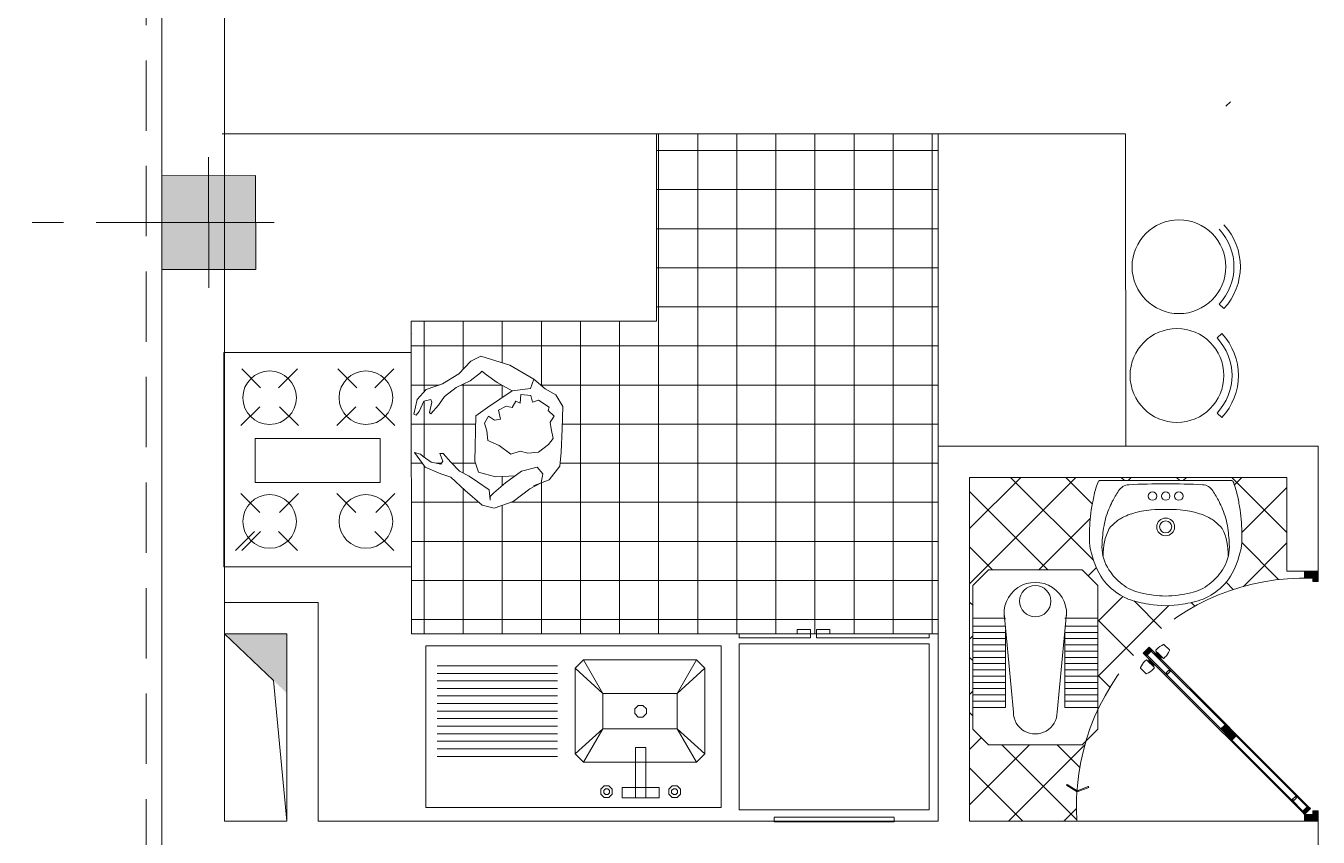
# Model space of a CAD drawing. Header units: metres. Extents: x 500 to 621, y -238 to -209.
# Drawn here: x 505.682 to 509.815, y -225.211 to -222.616 of the extents above; entities that cross this region are included whole.
import ezdxf

# ---------------------------------------------------------------- set-up
doc = ezdxf.new("R2010")
doc.units = ezdxf.units.M
doc.header["$LTSCALE"] = 6
doc.header["$MEASUREMENT"] = 0
for name, pattern in [('ACAD_ISO03W100', [30, 12, -18]), ('DASHDOT', [1, 0.5, -0.25, 0, -0.25]), ('HIDDEN', [0.375, 0.25, -0.125]), ('HIDDEN2', [0.1875, 0.125, -0.0625])]:
    doc.linetypes.add(name, pattern=pattern)
doc.layers.get('0').update_dxf_attribs({"lineweight": 0})
for name, color, linetype, lineweight in [('0-Puertas', 37, 'Continuous', 0), ('AKS', 3, 'Continuous', 0), ('Cot', 7, 'Continuous', 0), ('DASH', 1, 'HIDDEN', 0), ('door', 44, 'Continuous', 0), ('FURN', 253, 'Continuous', 0), ('LINE0.1', 1, 'Continuous', 0), ('mobiliario', 90, 'Continuous', 0), ('MOBLMAN', 2, 'Continuous', 0), ('MUEBLE', 2, 'Continuous', 0)]:
    doc.layers.add(name, color=color, linetype=linetype, lineweight=lineweight)
pattern_1 = [(0, (-830.3830811, -173.3217583), (0, 0.0025), [])]
pattern_2 = [(225, (-830.3830811, -173.3217583), (0.001767766953, -0.001767766953), [])]

# ---------------------------------------------------------------- blocks, each defined once
blk = doc.blocks.new('fre-2')
at = {"color": 8, "linetype": 'ByBlock'}
for p, q in [((58.9001, 59.8794, 0.9092), (58.4513, 59.8794, 0.9092)), ((58.9001, 59.8512, 0.9092), (58.4513, 59.8512, 0.9092)), ((58.9001, 59.823, 0.9092), (58.4513, 59.823, 0.9092)), ((58.9001, 59.7948, 0.9092), (58.4513, 59.7948, 0.9092)), ((58.9001, 59.7666, 0.9092), (58.4513, 59.7666, 0.9092)), ((58.9001, 59.7384, 0.9092), (58.4513, 59.7384, 0.9092)), ((58.9001, 59.7102, 0.9092), (58.4513, 59.7102, 0.9092)), ((58.9001, 59.682, 0.9092), (58.4513, 59.682, 0.9092)), ((58.9001, 59.6538, 0.9092), (58.4513, 59.6538, 0.9092)), ((58.9001, 59.6256, 0.9092), (58.4513, 59.6256, 0.9092)), ((58.9001, 59.5974, 0.9092), (58.4513, 59.5974, 0.9092)), ((58.4513, 59.5696, 0.9092), (58.9001, 59.5696, 0.9092)), ((58.4513, 59.5414, 0.9092), (58.9001, 59.5414, 0.9092))]:
    blk.add_line(p, q, dxfattribs=at)
at = {"color": 24, "linetype": 'ByBlock'}
for points, elevation in [([(59.5112, 59.4675), (58.409, 59.4675), (58.409, 60.0706), (59.5112, 60.0706)], 0.9), ([(59.0742, 59.9897), (59.0615, 60.0023), (59.0615, 60.0202), (59.0742, 60.0328), (59.0921, 60.0328), (59.1047, 60.0202), (59.1047, 60.0023), (59.0921, 59.9897)], 0.9187), ([(59.1415, 60.0346), (59.2789, 60.0346), (59.2789, 59.9955), (59.1415, 59.9955)], 0.9), ([(59.1907, 59.8467), (59.1907, 60.0346), (59.2297, 60.0346), (59.2297, 59.8467)], 0.9467), ([(59.2297, 60.0346), (59.2297, 59.9955), (59.1907, 59.9955), (59.1907, 60.0346)], 0.9233), ([(59.3462, 59.9897), (59.3589, 60.0023), (59.3589, 60.0202), (59.3462, 60.0328), (59.3283, 60.0328), (59.3157, 60.0202), (59.3157, 60.0023), (59.3283, 59.9897)], 0.9187), ([(59.0791, 60.0005), (59.0728, 60.0068), (59.0728, 60.0158), (59.0791, 60.0221), (59.088, 60.0221), (59.0943, 60.0158), (59.0943, 60.0068), (59.088, 60.0005)], 0.9), ([(59.3413, 60.0005), (59.3476, 60.0068), (59.3476, 60.0158), (59.3413, 60.0221), (59.3324, 60.0221), (59.3261, 60.0158), (59.3261, 60.0068), (59.3324, 60.0005)], 0.9), ([(59.3464, 59.6442), (59.0695, 59.6442), (59.0695, 59.7766), (59.3464, 59.7766)], 0.6915), ([(59.2191, 59.6895), (59.2318, 59.7021), (59.2318, 59.72), (59.2191, 59.7327), (59.2012, 59.7327), (59.1886, 59.72), (59.1886, 59.7021), (59.2012, 59.6895)], 0.6943)]:
    blk.add_lwpolyline(points, close=True, dxfattribs=dict(at, elevation=elevation))
for points, invisible_edges in [([(58.9658, 60.0706, 0.9), (58.9658, 59.4675, 0.9), (58.409, 59.4675, 0.9), (58.409, 60.0706, 0.9)], 1), ([(58.9658, 60.0706, 0.9), (59.5112, 60.0706, 0.9), (59.5112, 59.9012, 0.9), (58.9658, 59.9012, 0.9)], 12), ([(59.0921, 59.9897, 0.942), (59.1047, 60.0023, 0.942), (59.0742, 60.0328, 0.942), (59.0615, 60.0202, 0.942)], 10), ([(59.0742, 60.0328, 0.942), (59.0921, 60.0328, 0.942), (59.1047, 60.0202, 0.942), (59.1047, 60.0023, 0.942)], 8), ([(59.3283, 59.9897, 0.942), (59.3157, 60.0023, 0.942), (59.3462, 60.0328, 0.942), (59.3589, 60.0202, 0.942)], 10), ([(59.3462, 60.0328, 0.942), (59.3283, 60.0328, 0.942), (59.3157, 60.0202, 0.942), (59.3157, 60.0023, 0.942)], 8), ([(59.0615, 60.0202, 0.942), (59.0615, 60.0023, 0.942), (59.0742, 59.9897, 0.942), (59.0921, 59.9897, 0.942)], 8), ([(59.3589, 60.0202, 0.942), (59.3589, 60.0023, 0.942), (59.3462, 59.9897, 0.942), (59.3283, 59.9897, 0.942)], 8), ([(58.9658, 59.8701, 0.9), (58.997, 59.9012, 0.9), (58.9658, 59.9012, 0.9)], 14), ([(59.3464, 59.7766, 0.6915), (59.4189, 59.9012, 0.9), (58.997, 59.9012, 0.9), (59.0695, 59.7766, 0.6915)], 5), ([(59.4501, 59.8701, 0.9), (59.4189, 59.9012, 0.9), (59.4501, 59.9012, 0.9)], 14), ([(59.5112, 59.5196, 0.9), (59.5112, 59.9012, 0.9), (59.4501, 59.9012, 0.9), (59.4501, 59.5196, 0.9)], 14), ([(58.9658, 59.8701, 0.9), (59.0695, 59.7766, 0.6915), (59.0695, 59.6442, 0.6915), (58.9658, 59.5508, 0.9)], 5), ([(59.3464, 59.6442, 0.6915), (59.4501, 59.5508, 0.9), (59.4501, 59.8701, 0.9), (59.3464, 59.7766, 0.6915)], 5), ([(59.0695, 59.6442, 0.6915), (58.997, 59.5196, 0.9), (59.4189, 59.5196, 0.9), (59.3464, 59.6442, 0.6915)], 5), ([(58.997, 59.5196, 0.9), (58.9658, 59.5508, 0.9), (58.9658, 59.5196, 0.9)], 14), ([(59.4189, 59.5196, 0.9), (59.4501, 59.5508, 0.9), (59.4501, 59.5196, 0.9)], 14), ([(59.5112, 59.5196, 0.9), (59.5112, 59.4675, 0.9), (58.9658, 59.4675, 0.9), (58.9658, 59.5196, 0.9)], 12)]:
    blk.add_3dface(points, dxfattribs=dict(at, invisible_edges=invisible_edges))
for points in [[(59.2789, 60.0346, 0.9233), (59.2789, 59.9955, 0.9233), (59.1415, 59.9955, 0.9233), (59.1415, 60.0346, 0.9233)], [(59.2297, 59.8467, 0.9701), (59.1907, 59.8467, 0.9701), (59.1907, 60.0346, 0.9701), (59.2297, 60.0346, 0.9701)], [(58.9658, 59.8701, 0.9), (59.0695, 59.7766, 0.6915), (58.997, 59.9012, 0.9)], [(59.3464, 59.7766, 0.6915), (59.4189, 59.9012, 0.9), (59.4501, 59.8701, 0.9)], [(59.0695, 59.7766, 0.6915), (59.3464, 59.7766, 0.6915), (59.3464, 59.6442, 0.6915), (59.0695, 59.6442, 0.6915)], [(59.0695, 59.6442, 0.6915), (58.997, 59.5196, 0.9), (58.9658, 59.5508, 0.9), (59.0695, 59.6442, 0.6915)], [(59.4189, 59.5196, 0.9), (59.3464, 59.6442, 0.6915), (59.4501, 59.5508, 0.9)]]:
    blk.add_3dface(points, dxfattribs=at)
blk = doc.blocks.new('ref-5')
at = {"color": 24, "linetype": 'ByBlock'}
for p, q in [((57.2091, 57.7333), (57.8291, 57.7333)), ((57.2091, 57.0247), (57.2091, 57.7333)), ((57.8291, 57.7333), (57.8291, 57.0247)), ((57.8667, 57.7333), (57.8512, 57.7333)), ((57.8512, 57.3127), (57.8512, 57.7333)), ((57.8667, 57.3127), (57.8667, 57.7333)), ((57.1803, 57.6028), (57.1648, 57.6028)), ((57.1648, 57.1552), (57.1648, 57.6028)), ((57.1825, 57.1552), (57.1825, 57.6028)), ((57.8667, 57.3127), (57.8667, 57.3624)), ((57.8822, 57.3624), (57.8667, 57.3624)), ((57.8822, 57.3127), (57.8822, 57.3624)), ((57.8667, 57.3127), (57.8512, 57.3127)), ((57.8667, 57.2904), (57.8512, 57.2904)), ((57.8512, 57.0247), (57.8512, 57.2904)), ((57.8822, 57.3127), (57.8667, 57.3127)), ((57.8667, 57.0247), (57.8667, 57.2904)), ((57.8822, 57.2904), (57.8667, 57.2904)), ((57.8667, 57.2407), (57.8667, 57.2904)), ((57.8822, 57.2407), (57.8822, 57.2904)), ((57.8822, 57.2407), (57.8667, 57.2407)), ((57.1803, 57.1552), (57.1648, 57.1552)), ((57.8291, 57.0247), (57.2091, 57.0247)), ((57.8667, 57.0247), (57.8512, 57.0247))]:
    blk.add_line(p, q, dxfattribs=at)
blk = doc.blocks.new('A$C44FB7BC8')
at = {"layer": 'MUEBLE', "color": 24}
for q in [(0.0309, 0.38), (0.4326, 0.38)]:
    blk.add_line((0.2317, 0.38), q, dxfattribs=at)
for points in [[(0.1194, 0.3676, 0.249321), (0.0886, 0.3489, 0.029377), (0.0694, 0.3165, 0.015717), (0.0589, 0.2932, 0.034766), (0.049, 0.265, 0.021364), (0.0429, 0.2356, 0.02967), (0.0379, 0.1786, 0.146913), (0.0593, 0.1081, 0.08872), (0.099, 0.0653, 0.125913), (0.1556, 0.0387, 0.047305), (0.2317, 0.0284, -0.016133)], [(0.2317, 0.3702, 0.011851), (0.1194, 0.3676, 0.249321)], [(0.2317, 0.3702, -0.011851), (0.3441, 0.3676, -0.249321)], [(0.3441, 0.3676, -0.249321), (0.3749, 0.3489, -0.029377), (0.3941, 0.3165, -0.015717), (0.4046, 0.2932, -0.034766), (0.4145, 0.265, -0.021364), (0.4206, 0.2356, -0.02967), (0.4255, 0.1786, -0.146913), (0.4042, 0.1081, -0.08872), (0.3645, 0.0653, -0.125913), (0.3079, 0.0387, -0.047305), (0.2317, 0.0284, 0.016133)], [(0.2317, 0.2923, 0.008075), (0.188, 0.2913, -0.018798), (0.1579, 0.2872, -0.01819), (0.14, 0.2826, 0.006168), (0.1181, 0.2759, 0.037353), (0.0946, 0.264, 0.05152), (0.0822, 0.2559, 0.03777), (0.0601, 0.2341, 0.137078), (0.0419, 0.1507)], [(0.2317, 0.2923, -0.008075), (0.2755, 0.2913, 0.018798), (0.3056, 0.2872, 0.01819), (0.3235, 0.2826, -0.006168), (0.3454, 0.2759, -0.037353), (0.3689, 0.264, -0.05152), (0.3813, 0.2559, -0.03777), (0.4034, 0.2341, -0.137078), (0.4215, 0.1507)]]:
    blk.add_lwpolyline(points, format="xyb", dxfattribs=at)
for centre, radius in [((0.1918, 0.333), 0.0129), ((0.2317, 0.333), 0.0129), ((0.2717, 0.333), 0.0129), ((0.2317, 0.2391), 0.027), ((0.2317, 0.2391), 0.0184)]:
    blk.add_circle(centre, radius, dxfattribs=at)
for centre, radius, start, end in [((0.2652, 0.281), 0.2573, 159.0601, 168.8218), ((0.0478, 0.3642), 0.0246, 144.7949, 159.0601), ((0.0309, 0.3761), 0.00391, 90, 144.7949), ((0.4326, 0.3761), 0.00391, 35.2051, 90), ((0.4157, 0.3642), 0.0246, 20.9399, 35.2051), ((0.1983, 0.281), 0.2573, 11.1782, 20.9399), ((-23.4421, 4.9427), 23.9039, 348.77821, 348.87599), ((23.9056, 4.9427), 23.9039, 191.12401, 191.22179), ((0.6425, 0.2139), 0.6423, 173.1224, 176.5796), ((-0.179, 0.2139), 0.6423, 3.4204, 6.8776), ((0.7504, 0.2071), 0.7504, 176.5514, 179.4131), ((-0.2869, 0.2071), 0.7504, 0.5869, 3.4486), ((0.198, 0.2065), 0.1982, 177.6065, 203.7422), ((0.2654, 0.2065), 0.1982, 336.2578, 2.3935), ((0.1863, 0.1844), 0.1792, 198.7837, 225.0315), ((0.2772, 0.1844), 0.1792, 314.9685, 341.2163), ((0.1986, 0.2062), 0.2035, 226.9018, 246.3585), ((0.2649, 0.2062), 0.2035, 293.6415, 313.0982), ((0.2323, 0.3502), 0.35, 250.7703, 261.5776), ((0.2317, 0.2835), 0.2841, 259.7185, 280.2815), ((0.2312, 0.3502), 0.35, 278.4224, 289.2297)]:
    blk.add_arc(centre, radius, start, end, dxfattribs=at)
blk = doc.blocks.new('wc')
at = {"layer": 'FURN', "color": 1}
for p, q in [((596.2328, -176.4136), (596.2828, -176.3636)), ((596.2828, -176.3636), (596.7428, -176.3636)), ((596.7928, -176.4136), (596.7428, -176.3636)), ((596.2328, -176.7136), (596.2328, -176.4136)), ((596.7928, -176.4136), (596.7928, -176.7136)), ((596.3728, -176.4636), (596.6878, -176.4936)), ((596.4253, -176.4686), (596.6728, -176.4686)), ((596.3728, -176.6636), (596.6878, -176.6336)), ((596.6728, -176.6586), (596.4253, -176.6586)), ((596.2828, -176.7636), (596.2328, -176.7136)), ((596.7428, -176.7636), (596.7928, -176.7136)), ((596.7428, -176.7636), (596.2828, -176.7636))]:
    blk.add_line(p, q, dxfattribs=at)
at = {"layer": 'FURN', "color": 8}
for p, q in [((596.3878, -176.3636), (596.3878, -176.4686)), ((596.4128, -176.3636), (596.4128, -176.4686)), ((596.4328, -176.3636), (596.4328, -176.4686)), ((596.4528, -176.3636), (596.4528, -176.4686)), ((596.4728, -176.3636), (596.4728, -176.4686)), ((596.4928, -176.3636), (596.4928, -176.4686)), ((596.5128, -176.3636), (596.5128, -176.4686)), ((596.5328, -176.3636), (596.5328, -176.4686)), ((596.5528, -176.3636), (596.5528, -176.4686)), ((596.5728, -176.3636), (596.5728, -176.4686)), ((596.5928, -176.3636), (596.5928, -176.4686)), ((596.6128, -176.3636), (596.6128, -176.4686)), ((596.6328, -176.3636), (596.6328, -176.4686)), ((596.6528, -176.3636), (596.6528, -176.4686)), ((596.6728, -176.3636), (596.6728, -176.4686)), ((596.3878, -176.6586), (596.3878, -176.7636)), ((596.4128, -176.6586), (596.4128, -176.7636)), ((596.4328, -176.6586), (596.4328, -176.7636)), ((596.4528, -176.6586), (596.4528, -176.7636)), ((596.4728, -176.6586), (596.4728, -176.7636)), ((596.4928, -176.6586), (596.4928, -176.7636)), ((596.5128, -176.6586), (596.5128, -176.7636)), ((596.5328, -176.6586), (596.5328, -176.7636)), ((596.5528, -176.6586), (596.5528, -176.7636)), ((596.5728, -176.6586), (596.5728, -176.7636)), ((596.5928, -176.6586), (596.5928, -176.7636)), ((596.6128, -176.6586), (596.6128, -176.7636)), ((596.6328, -176.6586), (596.6328, -176.7636)), ((596.6528, -176.6586), (596.6528, -176.7636)), ((596.6728, -176.6586), (596.6728, -176.7636))]:
    blk.add_line(p, q, dxfattribs=at)
at = {"layer": 'FURN', "color": 1}
blk.add_circle((596.3328, -176.5636), 0.05, dxfattribs=at)
for centre, radius, start, end in [((596.3728, -176.5636), 0.1, 79.1193, 280.8807), ((596.6878, -176.5636), 0.07, 270, 90)]:
    blk.add_arc(centre, radius, start, end, dxfattribs=at)
blk = doc.blocks.new('A$C2F603B3D')
at = {"layer": 'door'}
h = blk.add_hatch(dxfattribs=at)
h.set_pattern_fill('_USER', color=256, scale=0.0025, angle=225, style=0, pattern_type=0)
h.set_pattern_definition(pattern_2)
h.paths.add_polyline_path([(0.0329, 0.0075), (0.05, 0.0075), (0.05, 0.0325), (0, 0.0325), (0, -0.0325), (0.0329, -0.0325)])
h = blk.add_hatch(dxfattribs=at)
h.set_pattern_fill('_USER', color=256, scale=0.0025, angle=225, style=0, pattern_type=0)
h.set_pattern_definition(pattern_2)
h.paths.add_polyline_path([(1.1671, 0.0075), (1.1671, -0.0325), (1.2, -0.0325), (1.2, 0.0325), (1.15, 0.0325), (1.15, 0.0075)])
h = blk.add_hatch(dxfattribs=at)
h.set_pattern_fill('_USER', color=256, scale=0.0025, style=0, pattern_type=0)
h.set_pattern_definition(pattern_1)
h.paths.add_polyline_path([(0.0329, -0.0325), (0.045, -0.0446), (0.0492, -0.0403), (0.069, -0.0205), (0.0733, -0.0163), (0.0612, -0.0042)])
h = blk.add_hatch(dxfattribs=at)
h.set_pattern_fill('_USER', color=256, scale=0.0025, style=0, pattern_type=0)
h.set_pattern_definition(pattern_1)
h.paths.add_polyline_path([(0.4097, -0.3612), (0.3899, -0.381), (0.4429, -0.434), (0.4627, -0.4142), (0.4576, -0.4091)])
h = blk.add_hatch(dxfattribs=at)
h.set_pattern_fill('_USER', color=256, scale=0.0025, style=0, pattern_type=0)
h.set_pattern_definition(pattern_1)
h.paths.add_polyline_path([(0.7965, -0.7875), (0.7922, -0.7918), (0.8066, -0.8062), (0.8349, -0.7779), (0.8205, -0.7635), (0.8163, -0.7677)])
at = {"layer": 'Cot'}
blk.add_lwpolyline([(0.1413, -1.124), (0.1629, -1.0681), (0.1675, -1.0699), (0.1469, -1.1235), (0.1773, -1.1721), (0.1731, -1.1748)], close=True, dxfattribs=at)
at = {"layer": 'DASH', "ltscale": 0.5}
blk.add_arc((0.0729, -0.0325), 1.0942, 266.17848, 1.70213, dxfattribs=at)
at = {"layer": 'door'}
for p, q in [((0, 0.0325), (0.05, 0.0325)), ((0, -0.0325), (0, 0.0325)), ((0.0329, 0.0075), (0.0329, -0.0325)), ((0.05, 0.0075), (0.0329, 0.0075)), ((0.05, 0.0325), (0.05, 0.0075)), ((0.0329, -0.0325), (0, -0.0325)), ((0.0612, -0.0042), (0.0329, -0.0325)), ((0.0329, -0.0325), (0.045, -0.0446)), ((0.045, -0.0446), (0.0492, -0.0403)), ((0.045, -0.0446), (0.7922, -0.7918)), ((0.0492, -0.0403), (0.069, -0.0205)), ((0.0492, -0.0403), (0.1023, -0.0934)), ((0.0492, -0.0403), (0.3899, -0.381)), ((0.0733, -0.0163), (0.0612, -0.0042)), ((0.069, -0.0205), (0.0733, -0.0163)), ((0.069, -0.0205), (0.1221, -0.0736)), ((0.4576, -0.4091), (0.069, -0.0205)), ((0.8205, -0.7635), (0.0733, -0.0163)), ((0.0733, -0.0163), (0.8205, -0.7635)), ((0.1126, -0.0706), (0.0995, -0.0838)), ((0.1057, -0.09), (0.0995, -0.0838)), ((0.1221, -0.0736), (0.1023, -0.0934)), ((0.1188, -0.0768), (0.1126, -0.0706)), ((0.4097, -0.3612), (0.3899, -0.381)), ((0.3899, -0.381), (0.4429, -0.434)), ((0.4627, -0.4142), (0.4429, -0.434)), ((0.4576, -0.4091), (0.8163, -0.7677)), ((0.4429, -0.434), (0.7965, -0.7875)), ((0.722, -0.6735), (0.7022, -0.6933)), ((0.7188, -0.6768), (0.725, -0.683)), ((0.8221, -0.6809), (0.8472, -0.706)), ((0.7056, -0.6899), (0.7118, -0.6961)), ((0.725, -0.683), (0.7118, -0.6961)), ((0.7786, -0.7209), (0.7779, -0.7216)), ((0.7779, -0.7216), (0.8065, -0.7502)), ((0.8072, -0.7495), (0.7786, -0.7209)), ((0.7786, -0.7209), (0.7814, -0.7211)), ((0.7814, -0.7211), (0.7858, -0.72)), ((0.7814, -0.7211), (0.807, -0.7467)), ((0.807, -0.7467), (0.7814, -0.7211)), ((0.7823, -0.7068), (0.7867, -0.7024)), ((0.7823, -0.711), (0.817, -0.7458)), ((0.7858, -0.72), (0.8081, -0.7423)), ((0.7858, -0.72), (0.8081, -0.7423)), ((0.7873, -0.7215), (0.79, -0.7187)), ((0.8093, -0.7381), (0.79, -0.7187)), ((0.8093, -0.7381), (0.79, -0.7187)), ((0.8066, -0.7408), (0.8093, -0.7381)), ((0.807, -0.7467), (0.8081, -0.7423)), ((0.8213, -0.7458), (0.8257, -0.7413)), ((0.709, -0.7941), (0.734, -0.8191)), ((0.7349, -0.7543), (0.7304, -0.7587)), ((0.7391, -0.7543), (0.7738, -0.789)), ((0.7495, -0.7592), (0.7468, -0.7619)), ((0.7661, -0.7813), (0.7468, -0.7619)), ((0.7661, -0.7813), (0.7468, -0.7619)), ((0.7491, -0.7534), (0.7481, -0.7578)), ((0.7481, -0.7578), (0.7703, -0.78)), ((0.7481, -0.7578), (0.7703, -0.78)), ((0.749, -0.7505), (0.7496, -0.7498)), ((0.7776, -0.7791), (0.749, -0.7505)), ((0.749, -0.7505), (0.7491, -0.7534)), ((0.7491, -0.7534), (0.7747, -0.779)), ((0.7747, -0.779), (0.7491, -0.7534)), ((0.7496, -0.7498), (0.7782, -0.7785)), ((0.7689, -0.7786), (0.7661, -0.7813)), ((0.7738, -0.7932), (0.7694, -0.7977)), ((0.7747, -0.779), (0.7703, -0.78)), ((0.7776, -0.7791), (0.7747, -0.779)), ((0.7782, -0.7785), (0.7776, -0.7791)), ((0.7965, -0.7875), (0.7922, -0.7918)), ((0.7922, -0.7918), (0.8066, -0.8062)), ((0.8163, -0.7677), (0.7965, -0.7875)), ((0.8065, -0.7502), (0.8072, -0.7495)), ((0.8349, -0.7779), (0.8066, -0.8062)), ((0.8072, -0.7495), (0.807, -0.7467)), ((0.8163, -0.7677), (0.8205, -0.7635)), ((0.8205, -0.7635), (0.8349, -0.7779))]:
    blk.add_line(p, q, dxfattribs=at)
blk.add_lwpolyline([(1.15, 0.0075), (1.15, 0.0325), (1.2, 0.0325), (1.2, -0.0325), (1.1671, -0.0325), (1.1671, 0.0075)], close=True, dxfattribs=at)
for centre, radius, start, end in [((0.8537, -0.7653), 0.0918, 112.26268, 136.77374), ((0.82, -0.6831), 0.003, 45, 112.26268), ((0.7844, -0.7089), 0.003, 135, 225), ((0.7628, -0.6744), 0.0918, 313.22626, 337.73732), ((0.845, -0.7081), 0.003, 337.73732, 45), ((0.7111, -0.7919), 0.003, 157.73732, 225), ((0.7933, -0.8256), 0.0918, 133.22626, 157.73732), ((0.737, -0.7564), 0.003, 45, 135), ((0.7025, -0.7348), 0.0918, 292.26268, 316.77374), ((0.7717, -0.7911), 0.003, 315, 45), ((0.8192, -0.7437), 0.003, 225, 315), ((0.7361, -0.817), 0.003, 225, 292.26268)]:
    blk.add_arc(centre, radius, start, end, dxfattribs=at)
blk = doc.blocks.new('col')
h = blk.add_hatch(color=8)
h.paths.add_polyline_path([(82.521, 27.096), (82.111, 27.096), (82.111, 26.687), (82.52, 26.687)])
h.paths.add_polyline_path([(82.52, 26.687), (82.111, 26.687), (82.111, 26.278), (82.521, 26.278)])
h.paths.add_polyline_path([(82.929, 26.278), (82.929, 26.687), (82.52, 26.687), (82.521, 26.278)])
h.paths.add_polyline_path([(82.929, 26.687), (82.929, 27.096), (82.521, 27.096), (82.52, 26.687)])
at = {"color": 1, "ltscale": 0.01}
for p, q in [((82.521, 27.256), (82.521, 26.118)), ((81.951, 26.687), (83.089, 26.687))]:
    blk.add_line(p, q, dxfattribs=at)
at = {"color": 1}
for p, q in [((82.929, 27.096), (82.111, 27.096)), ((82.111, 27.096), (82.111, 26.278)), ((82.929, 26.278), (82.929, 27.096)), ((82.111, 26.278), (82.929, 26.278))]:
    blk.add_line(p, q, dxfattribs=at)

msp = doc.modelspace()

# ---------------------------------------------------------------- hatches: boundary and pattern name
at = {"layer": 'LINE0.1'}
h = msp.add_hatch(dxfattribs=at)
h.set_pattern_fill('NET', color=8)
h.set_pattern_definition([(0, (-91.04437, -184.38954), (0, 0.125), []), (90, (-91.04437, -184.38954), (-0.125, 0), [])])
h.paths.add_polyline_path([(507.6985, -223.5606), (506.9157, -223.5605), (506.9157, -224.5597), (508.1486, -224.5597), (508.1486, -224.5464), (508.1912, -224.5464), (508.1912, -224.5597), (508.2103, -224.5597), (508.2103, -224.5597), (508.2103, -224.5464), (508.2529, -224.5464), (508.2529, -224.5597), (508.5708, -224.5597), (508.5999, -224.5597), (508.5999, -223.9597), (508.5999, -223.2604), (508.5999, -222.9604), (507.6985, -222.9604)])
h.paths.add_polyline_path([(507.3991, -223.8334), (507.3975, -223.9044), (507.3943, -223.9788), (507.3894, -224.024), (507.3555, -224.0676), (507.3304, -224.0773), (507.2933, -224.0967), (507.24, -224.1371), (507.1802, -224.1581), (507.1414, -224.1484), (507.0865, -224.1015), (507.0412, -224.0595), (507.0089, -224.0482), (506.9588, -224.0272), (506.9249, -223.9804), (506.9443, -223.9852), (506.9523, -223.9933), (506.9782, -224.0111), (507.0089, -224.0175), (507.0154, -224.0078), (507.0057, -223.9836), (507.017, -223.9836), (507.0412, -224.0111), (507.0687, -224.0401), (507.0994, -224.0563), (507.1268, -224.0741), (507.164, -224.0999), (507.1672, -224.1322), (507.1672, -224.1209), (507.1786, -224.1096), (507.2157, -224.0773), (507.2476, -224.0544), (507.1842, -224.0579), (507.1293, -224.0434), (507.118, -224.0078), (507.1212, -223.8624), (507.1584, -223.8366), (507.2375, -223.7833), (507.1891, -223.7558), (507.1551, -223.7316), (507.1406, -223.7203), (507.1357, -223.7251), (507.1034, -223.751), (507.0582, -223.772), (507.021, -223.8011), (507.0016, -223.8285), (506.9774, -223.856), (506.9725, -223.8527), (506.9806, -223.8188), (506.9774, -223.8107), (506.9548, -223.8156), (506.9402, -223.8495), (506.9305, -223.8608), (506.9224, -223.8576), (506.9338, -223.8107), (506.9628, -223.7784), (507.0145, -223.7607), (507.0663, -223.7284), (507.105, -223.688), (507.1373, -223.6718), (507.2294, -223.7009), (507.307, -223.7461), (507.3426, -223.7768), (507.3765, -223.7962)], flags=16)
h.paths.add_polyline_path([(507.3716, -223.8641), (507.3587, -223.8834), (507.3619, -223.9044), (507.3684, -223.9351), (507.3539, -223.9545), (507.3216, -223.9788), (507.2876, -223.982), (507.2634, -223.9755), (507.2327, -223.9852), (507.1955, -223.9578), (507.16, -223.9416), (507.1567, -223.9109), (507.1487, -223.8867), (507.1616, -223.8641), (507.181, -223.877), (507.2004, -223.8737), (507.1939, -223.8447), (507.2181, -223.8317), (507.2375, -223.8366), (507.2488, -223.8156), (507.2634, -223.8221), (507.265, -223.7946), (507.2973, -223.7978), (507.3022, -223.8188), (507.3216, -223.8124), (507.3555, -223.835), (507.3523, -223.8463)], flags=0)
h = msp.add_hatch(dxfattribs=at)
h.set_pattern_fill('NET', color=8, angle=225)
h.set_pattern_definition([(225, (-91.04437, -184.38954), (0.088388348, -0.088388348), []), (315, (-91.04437, -184.38954), (0.088388348, 0.088388348), [])])
h.paths.add_polyline_path([(509.7147, -224.0598), (508.6999, -224.0597), (508.6999, -225.1597), (509.0435, -225.1597, -0.032379), (509.0433, -225.0654), (509.0098, -225.0444), (509.0116, -225.0415), (509.0436, -225.0616, -0.055186), (509.0721, -224.9036), (509.0601, -224.9155), (508.7601, -224.9155), (508.7101, -224.8655), (508.7101, -224.4055), (508.7601, -224.3555), (509.0601, -224.3555), (509.1101, -224.4055), (509.1101, -224.8031, -0.291577), (509.7713, -224.3817), (509.7713, -224.3598), (509.7147, -224.3598)])
h.paths.add_polyline_path([(509.0849, -224.2043, -0.015086), (509.0886, -224.1637, 0.000422), (509.0968, -224.1222, -0.043088), (509.1096, -224.0774, -0.062324), (509.1126, -224.0718, -0.24375), (509.116, -224.07), (509.3271, -224.07), (509.5383, -224.0701, -0.24375), (509.5416, -224.0718, -0.062324), (509.5447, -224.0775, -0.043088), (509.5575, -224.1222, 0.000422), (509.5657, -224.1638, -0.015086), (509.5693, -224.2043, -0.012487), (509.5707, -224.2437, -0.114535), (509.5533, -224.3363, -0.115031), (509.508, -224.4089, -0.085101), (509.4477, -224.4487, -0.047191), (509.3804, -224.4652, -0.089965), (509.2738, -224.4652, -0.047191), (509.2065, -224.4487, -0.085101), (509.1462, -224.4089, -0.115031), (509.1009, -224.3363, -0.114535), (509.0835, -224.2437, -0.012487)], flags=16)
h.paths.add_polyline_path([(509.1286, -224.2218, -0.021364), (509.135, -224.1909, -0.034766), (509.1454, -224.1613, -0.015717), (509.1564, -224.1367, -0.029377), (509.1767, -224.1027, -0.254172), (509.2098, -224.083, -0.011777), (509.3271, -224.0803, -0.011777), (509.4445, -224.0831, -0.254172), (509.4776, -224.1027, -0.029377), (509.4978, -224.1367, -0.015717), (509.5088, -224.1613, -0.034766), (509.5192, -224.1909, -0.021364), (509.5256, -224.2218, -0.02967), (509.5308, -224.2817, -0.146913), (509.5084, -224.3559, -0.08872), (509.4667, -224.4009, -0.125913), (509.4071, -224.4288, -0.047305), (509.3271, -224.4397, -0.047305), (509.2471, -224.4288, -0.125913), (509.1875, -224.4009, -0.08872), (509.1458, -224.3559, -0.146913), (509.1234, -224.2817, -0.02967)], flags=0)
h.paths.add_polyline_path([(509.2716, -224.1194, -1), (509.2987, -224.1194, -1)], flags=0)
h.paths.add_polyline_path([(509.3555, -224.2182, -1), (509.2987, -224.2182, -1)], flags=0)
h.paths.add_polyline_path([(509.3465, -224.2182, -1), (509.3078, -224.2182, -1)], flags=0)
h.paths.add_polyline_path([(509.3135, -224.1194, -1), (509.3407, -224.1194, -1)], flags=0)
h.paths.add_polyline_path([(509.3555, -224.1194, -1), (509.3827, -224.1194, -1)], flags=0)
h = msp.add_hatch(color=3, dxfattribs=at)
h.dxf.hatch_style = 1
h.paths.add_polyline_path([(506.5172, -224.7505), (506.5172, -224.5597), (506.3172, -224.5597)])

# ---------------------------------------------------------------- linework, layer by layer
for p, q in [((506.1174, -234.0392), (506.117, -217.964)), ((506.3172, -225.1597), (506.317, -218.1572)), ((509.1985, -222.9604), (506.3096, -222.9604)), ((507.6985, -222.9606), (507.6985, -223.5606)), ((508.5999, -222.9604), (508.5999, -223.9597)), ((509.1985, -222.9604), (509.1999, -223.9597)), ((506.9143, -223.5605), (507.6985, -223.5606)), ((506.9143, -223.5605), (506.9157, -224.5597)), ((509.8147, -223.9598), (508.5999, -223.9597)), ((508.5999, -225.1598), (508.5999, -223.9597)), ((509.8147, -224.3598), (509.8147, -223.9598)), ((509.7147, -224.0598), (508.6999, -224.0597)), ((508.6999, -225.1598), (508.6999, -224.0597)), ((509.7147, -224.3598), (509.7147, -224.0598)), ((506.6172, -224.4597), (506.3172, -224.4597)), ((506.6172, -225.1597), (506.6172, -224.4597)), ((506.5172, -224.5597), (506.3172, -224.5597)), ((506.5172, -225.1597), (506.5172, -224.5597)), ((508.5999, -224.5597), (506.9157, -224.5597)), ((506.5172, -225.1597), (506.3172, -225.1597)), ((508.5999, -225.1597), (506.6172, -225.1598)), ((509.8147, -225.1598), (508.6999, -225.1597)), ((509.7147, -225.1597), (509.7147, -225.1597)), ((509.7147, -225.1597), (509.7147, -225.1598)), ((509.8147, -225.1597), (509.8147, -225.8598))]:
    msp.add_line(p, q)
at = {"color": 8, "linetype": 'HIDDEN2', "ltscale": 0.3}
msp.add_line((506.0674, -234.0886), (506.067, -219.1686), dxfattribs=at)
at = {"color": 24}
for p, q in [((506.9157, -223.66), (506.3157, -223.66)), ((506.3157, -224.3457), (506.3157, -223.66)), ((506.3724, -223.7124), (506.433, -223.773)), ((506.5511, -223.7124), (506.4904, -223.773)), ((506.6803, -223.7124), (506.7409, -223.773)), ((506.8589, -223.7124), (506.7983, -223.773)), ((506.3693, -223.8942), (506.4299, -223.8336)), ((506.5542, -223.8942), (506.4936, -223.8336)), ((506.6771, -223.8942), (506.7377, -223.8336)), ((506.8621, -223.8942), (506.8015, -223.8336)), ((506.4159, -223.9353), (506.8155, -223.9353)), ((506.4159, -224.0766), (506.4159, -223.9353)), ((506.8155, -223.9353), (506.8155, -224.0766)), ((506.8155, -224.0766), (506.4159, -224.0766)), ((506.3693, -224.1114), (506.4299, -224.172)), ((506.5542, -224.1114), (506.4936, -224.172)), ((506.6771, -224.1114), (506.7377, -224.172)), ((506.8621, -224.1114), (506.8015, -224.172)), ((506.3523, -224.2932), (506.4129, -224.2326)), ((506.3724, -224.2932), (506.433, -224.2326)), ((506.5511, -224.2932), (506.4904, -224.2326)), ((506.8589, -224.2932), (506.7983, -224.2326)), ((506.9157, -224.3457), (506.3157, -224.3457))]:
    msp.add_line(p, q, dxfattribs=at)
at = {"color": 8, "linetype": 'ByBlock'}
for points in [[(506.9224, -223.8576), (506.9338, -223.8107), (506.9628, -223.7784), (507.0145, -223.7607), (507.0663, -223.7284), (507.105, -223.688), (507.1373, -223.6718), (507.2294, -223.7009), (507.307, -223.7461), (507.2957, -223.7752), (507.2375, -223.7833), (507.1891, -223.7558), (507.1551, -223.7316), (507.1406, -223.7203), (507.1357, -223.7251), (507.1034, -223.751), (507.0582, -223.772), (507.021, -223.8011), (507.0016, -223.8285), (506.9774, -223.856), (506.9725, -223.8527), (506.9806, -223.8188), (506.9774, -223.8107), (506.9548, -223.8156), (506.9402, -223.8495), (506.9305, -223.8608)], [(507.1487, -223.8867), (507.1616, -223.8641), (507.181, -223.877), (507.2004, -223.8737), (507.1939, -223.8447), (507.2181, -223.8317), (507.2375, -223.8366), (507.2488, -223.8156), (507.2634, -223.8221), (507.265, -223.7946), (507.2973, -223.7978), (507.3022, -223.8188), (507.3216, -223.8124), (507.3555, -223.835), (507.3523, -223.8463), (507.3716, -223.8641), (507.3587, -223.8834), (507.3619, -223.9044), (507.3684, -223.9351), (507.3539, -223.9545), (507.3216, -223.9788), (507.2876, -223.982), (507.2634, -223.9755), (507.2327, -223.9852), (507.1955, -223.9578), (507.16, -223.9416), (507.1567, -223.9109)], [(506.9249, -223.9804), (506.9588, -224.0272), (507.0089, -224.0482), (507.0412, -224.0595), (507.0865, -224.1015), (507.1414, -224.1484), (507.1802, -224.1581), (507.24, -224.1371), (507.2933, -224.0967), (507.3304, -224.0773), (507.3353, -224.0482), (507.3175, -224.0272), (507.2674, -224.0401), (507.2157, -224.0773), (507.1786, -224.1096), (507.1672, -224.1209), (507.1672, -224.1322), (507.164, -224.0999), (507.1268, -224.0741), (507.0994, -224.0563), (507.0687, -224.0401), (507.0412, -224.0111), (507.017, -223.9836), (507.0057, -223.9836), (507.0154, -224.0078), (507.0089, -224.0175), (506.9782, -224.0111), (506.9523, -223.9933), (506.9443, -223.9852)]]:
    msp.add_lwpolyline(points, close=True, dxfattribs=at)
for points in [[(507.307, -223.7461), (507.3426, -223.7768), (507.3765, -223.7962), (507.3991, -223.8334), (507.3975, -223.9044), (507.3943, -223.9788), (507.3894, -224.024), (507.3555, -224.0676), (507.3054, -224.087)], [(507.2375, -223.7833), (507.1584, -223.8366), (507.1212, -223.8624), (507.118, -224.0078), (507.1293, -224.0434), (507.1842, -224.0579), (507.2476, -224.0544)]]:
    msp.add_lwpolyline(points, dxfattribs=at)
at = {"color": 24}
for centre in [(506.4617, -223.8049), (506.7696, -223.8049), (506.4617, -224.2007), (506.7696, -224.2007)]:
    msp.add_circle(centre, 0.0857, dxfattribs=at)
at = {"layer": 'AKS', "color": 133, "linetype": 'DASHDOT', "ltscale": 0.07}
msp.add_line((506.1172, -223.245), (503.1792, -223.245), dxfattribs=at)
at = {"layer": 'LINE0.1', "color": 3}
for p, q in [((506.9172, -223.5999), (506.9172, -223.5999)), ((509.8147, -224.3598), (509.7147, -224.3598))]:
    msp.add_line(p, q, dxfattribs=at)
msp.add_lwpolyline([(506.3172, -224.5597), (506.4746, -224.7099), (506.5172, -225.1597)], dxfattribs=at)
at = {"layer": 'MOBLMAN', "color": 24, "linetype": 'Continuous'}
for p, q in [((509.5195, -222.8724), (509.5343, -222.8585)), ((509.4981, -223.5062), (509.513, -223.5201)), ((509.4917, -223.6138), (509.5066, -223.5999)), ((509.4917, -223.8541), (509.5066, -223.868))]:
    msp.add_line(p, q, dxfattribs=at)
for centre in [(509.3696, -223.386), (509.3633, -223.7339)]:
    msp.add_circle(centre, 0.15, dxfattribs=at)
for centre, radius in [((509.3696, -223.386), 0.1759), ((509.3696, -223.386), 0.1963), ((509.3633, -223.7339), 0.1963), ((509.3633, -223.7339), 0.1759)]:
    msp.add_arc(centre, radius, 316.9205, 43.0795, dxfattribs=at)

# ---------------------------------------------------------------- block references
at = {"linetype": 'ACAD_ISO03W100', "xscale": 0.3667640422262703, "yscale": 0.3667640422262703, "zscale": 0.3667640422262703, "rotation": 180.0841246171842}
msp.add_blockref('col', (536.518, -213.4124), dxfattribs=at)
at = {"color": 1, "rotation": 270}
msp.add_blockref('wc', (685.4737, 371.8773), dxfattribs=at)
at = {"color": 24, "xscale": -0.8571428571428787, "yscale": 0.8571428571428787, "zscale": 0.8571428571428787}
for name, p, rotation in [('ref-5', (459.0851, -274.1598), 270), ('fre-2', (456.8964, -173.6269, -0.7714), 180)]:
    msp.add_blockref(name, p, dxfattribs=dict(at, rotation=rotation))
at = {"layer": '0-Puertas', "xscale": -0.6666666666665151, "yscale": 0.6666666666665151, "zscale": 0.6666666666665151, "rotation": 269.9999999993845}
msp.add_blockref('A$C2F603B3D', (509.793, -225.1598), dxfattribs=at)
at = {"layer": 'mobiliario', "color": 24, "xscale": 1.051228092024828, "yscale": 1.051228092024828, "zscale": 1.051228092024828, "rotation": 359.9954315123956}
msp.add_blockref('A$C44FB7BC8', (509.0835, -224.4695), dxfattribs=at)

doc.saveas('drawing.dxf')
